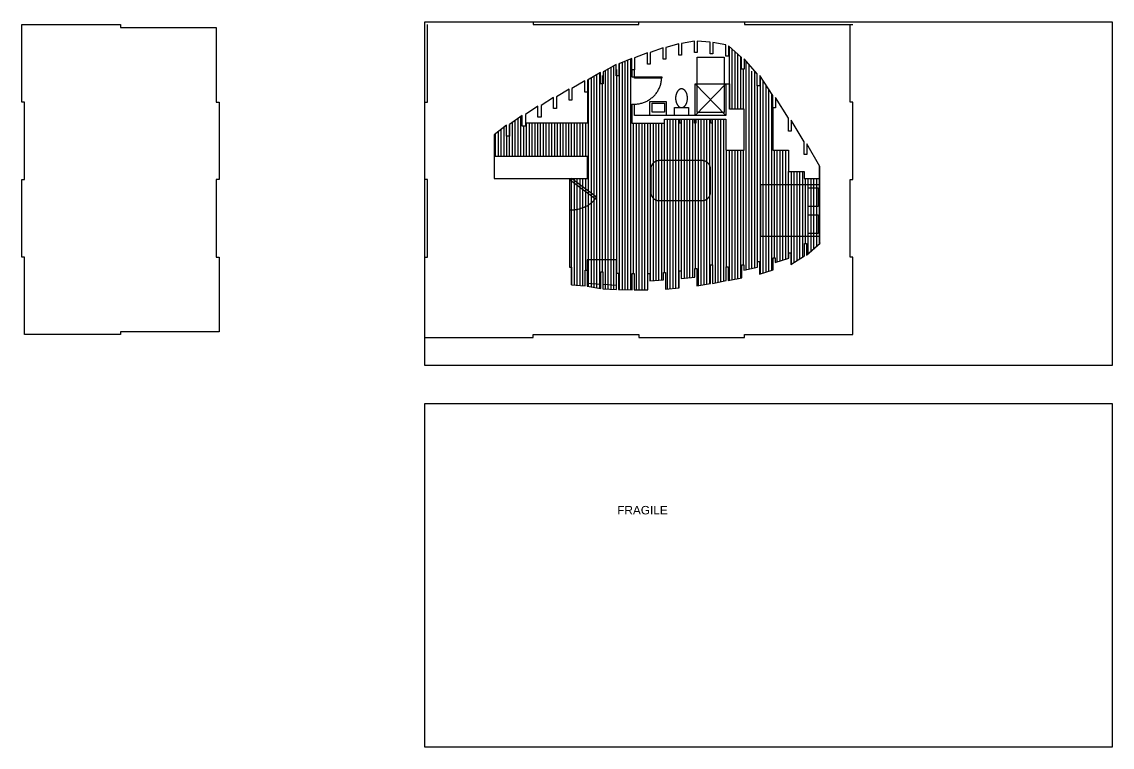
# Model space of a CAD drawing. Header units: millimetres. Extents: x -14161 to 2440, y -3446 to 2468.
# Drawn here: x -1430 to 2440, y -2575 to 0 of the extents above; entities that cross this region are included whole.
import ezdxf

# ---------------------------------------------------------------- set-up
doc = ezdxf.new("R2010")
doc.units = ezdxf.units.MM
doc.header["$MEASUREMENT"] = 0
for name, color, linetype in [('CUT', 3, 'Continuous'), ('Default', 7, 'Continuous'), ('ENG', 1, 'Continuous')]:
    doc.layers.add(name, color=color, linetype=linetype)

msp = doc.modelspace()

# ---------------------------------------------------------------- linework, layer by layer
at = {"color": 1}
for points in [[(1081.5, -309.6), (1081.5, -87.7)], [(1091.5, -309.6), (1091.5, -96.7)], [(1101.5, -309.6), (1101.5, -105.7)], [(1111.5, -309.6), (1111.5, -114.6)], [(691.5, -949.8), (691.5, -148.2)], [(701.5, -950.2), (701.5, -144.1)], [(711.5, -950.6), (711.5, -140)], [(721.5, -951), (721.5, -135.9)], [(731.5, -951.4), (731.5, -131.8)], [(1121.5, -309.6), (1121.5, -123.6)], [(1141.5, -879.6), (1141.5, -140)], [(1151.5, -877.3), (1151.5, -151.6)], [(611.5, -944.3), (611.5, -187.8)], [(621.5, -946.1), (621.5, -182)], [(631.5, -887.9), (631.5, -190.7)], [(641.5, -947.8), (641.5, -173.4)], [(651.5, -948.4), (651.5, -167.7)], [(661.5, -949.1), (661.5, -162)], [(671.5, -949.7), (671.5, -156.3)], [(681.5, -892), (681.5, -169.7)], [(1131.5, -309.6), (1131.5, -168)], [(1161.5, -872.7), (1161.5, -174.7)], [(1171.5, -872.7), (1171.5, -174.7)], [(581.5, -939.1), (581.5, -205.1)], [(591.5, -940.8), (591.5, -199.3)], [(601.5, -942.6), (601.5, -193.6)], [(1181.5, -851.3), (1181.5, -227.3)], [(1191.5, -894.1), (1191.5, -194.3)], [(1201.5, -891), (1201.5, -209.5)], [(1211.5, -887.9), (1211.5, -224.7)], [(1221.5, -884.8), (1221.5, -240)], [(1231.5, -881.7), (1231.5, -255.2)], [(331.5, -478), (331.5, -343.1)], [(341.5, -478), (341.5, -336)], [(851.5, -889.6), (851.5, -345.8)], [(861.5, -947.9), (861.5, -345.8)], [(871.5, -947), (871.5, -345.8)], [(881.5, -946.1), (881.5, -345.8)], [(891.5, -945.2), (891.5, -345.8)], [(901.5, -944.3), (901.5, -345.8)], [(911.5, -910.6), (911.5, -345.8)], [(921.5, -909.8), (921.5, -345.8)], [(931.5, -909), (931.5, -345.8)], [(941.5, -908.2), (941.5, -345.8)], [(951.5, -907.5), (951.5, -345.8)], [(961.5, -875.3), (961.5, -345.8)], [(971.5, -936.3), (971.5, -345.8)], [(981.5, -934.5), (981.5, -345.8)], [(991.5, -932.7), (991.5, -345.8)], [(1001.5, -931), (1001.5, -345.8)], [(1011.5, -929.2), (1011.5, -345.8)], [(1021.5, -862.7), (1021.5, -345.8)], [(1031.5, -926.3), (1031.5, -345.8)], [(1041.5, -924.3), (1041.5, -345.8)], [(1051.5, -922.3), (1051.5, -345.8)], [(1061.5, -920.2), (1061.5, -345.8)], [(271.5, -478), (271.5, -382.2)], [(281.5, -478), (281.5, -374.6)], [(301.5, -478), (301.5, -364.1)], [(311.5, -478), (311.5, -357.1)], [(321.5, -478), (321.5, -350.1)], [(351.5, -478), (351.5, -371)], [(361.5, -478), (361.5, -360)], [(371.5, -478), (371.5, -360)], [(381.5, -478), (381.5, -360)], [(391.5, -478), (391.5, -360)], [(401.5, -478), (401.5, -360)], [(411.5, -478), (411.5, -360)], [(421.5, -478), (421.5, -360)], [(431.5, -478), (431.5, -360)], [(441.5, -478), (441.5, -360)], [(451.5, -478), (451.5, -360)], [(461.5, -478), (461.5, -360)], [(471.5, -478), (471.5, -360)], [(481.5, -478), (481.5, -360)], [(491.5, -478), (491.5, -360)], [(501.5, -478), (501.5, -360)], [(511.5, -478), (511.5, -360)], [(521.5, -478), (521.5, -360)], [(531.5, -478), (531.5, -360)], [(541.5, -478), (541.5, -360)], [(551.5, -478), (551.5, -360)], [(561.5, -478), (561.5, -360)], [(571.5, -478), (571.5, -360)], [(741.5, -893.6), (741.5, -360)], [(751.5, -951.6), (751.5, -360)], [(761.5, -951.5), (761.5, -360)], [(771.5, -951.4), (771.5, -360)], [(781.5, -951.3), (781.5, -360)], [(791.5, -951.2), (791.5, -360)], [(801.5, -919.7), (801.5, -360)], [(811.5, -918.9), (811.5, -360)], [(821.5, -918.1), (821.5, -360)], [(831.5, -917.3), (831.5, -360)], [(841.5, -916.6), (841.5, -360)], [(251.5, -478), (251.5, -397.3)], [(261.5, -478), (261.5, -389.8)], [(291.5, -478), (291.5, -405.4)], [(1071.5, -869.3), (1071.5, -455.8)], [(1081.5, -917.3), (1081.5, -455.8)], [(1091.5, -915.3), (1091.5, -455.8)], [(1101.5, -913.3), (1101.5, -455.8)], [(1111.5, -911.4), (1111.5, -455.8)], [(1121.5, -909.4), (1121.5, -455.8)], [(1131.5, -862.8), (1131.5, -455.8)], [(1241.5, -837.2), (1241.5, -455.5)], [(1251.5, -851.8), (1251.5, -455.5)], [(1261.5, -848.6), (1261.5, -455.5)], [(1271.5, -845.5), (1271.5, -455.5)], [(1281.5, -842.3), (1281.5, -455.5)], [(1291.5, -839.1), (1291.5, -531.9)], [(1301.5, -859.5), (1301.5, -531.9)], [(1311.5, -853.1), (1311.5, -531.8)], [(1321.5, -846.8), (1321.5, -531.8)], [(1331.5, -840.4), (1331.5, -531.8)], [(1341.5, -834.1), (1341.5, -531.7)], [(1401.5, -787.3), (1401.5, -512.1)], [(521.5, -934.1), (521.5, -555.8)], [(531.5, -934.8), (531.5, -555.8)], [(541.5, -935.5), (541.5, -555.8)], [(551.5, -936.1), (551.5, -555.8)], [(561.5, -936.8), (561.5, -555.8)], [(571.5, -881.2), (571.5, -555.8)], [(1351.5, -786.9), (1351.5, -556.6)], [(1361.5, -822.5), (1361.5, -556.6)], [(1371.5, -813.7), (1371.5, -556.6)], [(1381.5, -804.9), (1381.5, -556.6)], [(1391.5, -796.1), (1391.5, -556.6)]]:
    msp.add_lwpolyline(points, dxfattribs=at)
for points in [[(1062.7, -125.8), (1062.7, -321.9), (966.5, -321.9), (966.5, -125.8), (1062.7, -125.8)], [(735.4, -170.6), (735.4, -195.8)], [(744.8, -195.8), (744.8, -170.6)], [(735.4, -195.8), (744.8, -195.8)], [(744.8, -195.8), (841.1, -195.8), (841.1, -200.5), (744.8, -200.5), (744.8, -195.8)], [(744.8, -292), (748.1, -292), (751.4, -291.8), (754.7, -291.5), (757.9, -291.1), (761.2, -290.6), (764.4, -290), (767.6, -289.3), (770.8, -288.5), (773.9, -287.5), (777, -286.5), (780.1, -285.3), (783.2, -284.1), (786.1, -282.7), (789.1, -281.2), (792, -279.7), (794.8, -278), (797.6, -276.3), (800.3, -274.4), (803, -272.5), (805.5, -270.4), (808.1, -268.3), (810.5, -266.1), (812.9, -263.8), (815.1, -261.5), (817.4, -259), (819.5, -256.5), (821.5, -253.9), (823.4, -251.3), (825.3, -248.6), (827, -245.8), (828.7, -243), (830.3, -240.1), (831.7, -237.1), (833.1, -234.1), (834.3, -231.1), (835.5, -228), (836.5, -224.9), (837.5, -221.8), (838.3, -218.6), (839, -215.4), (839.7, -212.1), (840.2, -208.9), (840.5, -205.6), (840.8, -202.4), (841, -199.1), (841.1, -195.8)], [(1068.7, -220.1), (1068.7, -332.1), (959.6, -332.1), (959.6, -220.1), (1068.7, -220.1)], [(1068.7, -332.1), (959.6, -220.1)], [(1068.7, -220.1), (959.6, -332.1)], [(1068.7, -220.1), (1081.5, -220.1)], [(1068.7, -220.1), (1068.7, -332.1)], [(1081.5, -220.1), (1081.5, -309.6)], [(578.1, -249.3), (578.1, -360)], [(911.6, -304.4), (911.8, -304.4), (912.1, -304.4), (912.3, -304.4), (912.5, -304.3), (912.8, -304.3), (913, -304.3), (913.2, -304.3), (913.5, -304.2), (913.7, -304.2), (914, -304.2), (914.2, -304.1), (914.5, -304.1), (914.7, -304), (914.9, -304), (915.2, -303.9), (915.4, -303.8), (915.7, -303.8), (915.9, -303.7), (916.2, -303.6), (916.4, -303.5), (916.9, -303.3), (917.4, -303.1), (917.9, -302.9), (918.4, -302.6), (918.9, -302.3), (919.4, -302.1), (919.8, -301.7), (920.3, -301.4), (920.8, -301), (921.3, -300.7), (921.7, -300.3), (922.2, -299.9), (922.7, -299.4), (923.1, -299), (923.6, -298.5), (924, -298), (924.4, -297.5), (924.9, -297), (925.3, -296.4), (925.7, -295.8), (926.1, -295.3), (926.5, -294.7), (926.9, -294), (927.2, -293.4), (927.6, -292.8), (928, -292.1), (928.3, -291.4), (928.6, -290.7), (928.9, -290.1), (929.2, -289.3), (929.5, -288.6), (929.8, -287.9), (930.1, -287.2), (930.3, -286.4), (930.5, -285.7), (930.8, -284.9), (931.2, -283.4), (931.5, -281.9), (931.9, -280.3), (932.1, -278.8), (932.3, -277.2), (932.5, -275.7), (932.6, -274.2), (932.6, -272.7), (932.7, -271.2), (932.6, -269.7), (932.6, -268.2), (932.5, -266.7), (932.3, -265.1), (932.1, -263.6), (931.9, -262), (931.5, -260.5), (931.2, -258.9), (930.8, -257.4), (930.5, -256.7), (930.3, -255.9), (930.1, -255.2), (929.8, -254.4), (929.5, -253.7), (929.2, -253), (928.9, -252.3), (928.6, -251.6), (928.3, -250.9), (928, -250.2), (927.6, -249.6), (927.2, -248.9), (926.9, -248.3), (926.5, -247.7), (926.1, -247.1), (925.7, -246.5), (925.3, -245.9), (924.9, -245.4), (924.4, -244.9), (924, -244.3), (923.6, -243.9), (923.1, -243.4), (922.7, -242.9), (922.2, -242.5), (921.7, -242.1), (921.3, -241.7), (920.8, -241.3), (920.3, -240.9), (919.8, -240.6), (919.4, -240.3), (918.9, -240), (918.4, -239.7), (917.9, -239.5), (917.4, -239.2), (916.9, -239), (916.4, -238.8), (916.2, -238.8), (915.9, -238.7), (915.7, -238.6), (915.4, -238.5), (915.2, -238.4), (914.9, -238.4), (914.7, -238.3), (914.5, -238.3), (914.2, -238.2), (914, -238.2), (913.7, -238.1), (913.5, -238.1), (913.2, -238.1), (913, -238), (912.8, -238), (912.5, -238), (912.3, -238), (912.1, -238), (911.8, -238), (911.4, -238), (911.1, -238), (910.9, -238), (910.7, -238), (910.4, -238), (910.2, -238), (909.9, -238.1), (909.7, -238.1), (909.5, -238.1), (909.2, -238.2), (909, -238.2), (908.7, -238.3), (908.5, -238.3), (908.2, -238.4), (908, -238.4), (907.8, -238.5), (907.5, -238.6), (907.3, -238.7), (907, -238.8), (906.8, -238.8), (906.3, -239), (905.8, -239.2), (905.3, -239.5), (904.8, -239.7), (904.3, -240), (903.8, -240.3), (903.4, -240.6), (902.9, -240.9), (902.4, -241.3), (901.9, -241.7), (901.4, -242.1), (901, -242.5), (900.5, -242.9), (900.1, -243.4), (899.6, -243.9), (899.2, -244.3), (898.7, -244.9), (898.3, -245.4), (897.9, -245.9), (897.5, -246.5), (897.1, -247.1), (896.7, -247.7), (896.3, -248.3), (895.9, -248.9), (895.6, -249.6), (895.2, -250.2), (894.9, -250.9), (894.6, -251.6), (894.3, -252.3), (894, -253), (893.7, -253.7), (893.4, -254.4), (893.1, -255.2), (892.9, -255.9), (892.6, -256.7), (892.4, -257.4), (892, -258.9), (891.6, -260.5), (891.3, -262), (891.1, -263.6), (890.9, -265.1), (890.7, -266.7), (890.6, -268.2), (890.5, -269.7), (890.5, -271.2), (890.5, -272.7), (890.6, -274.2), (890.7, -275.7), (890.9, -277.2), (891.1, -278.8), (891.3, -280.3), (891.6, -281.9), (892, -283.4), (892.4, -284.9), (892.6, -285.7), (892.9, -286.4), (893.1, -287.2), (893.4, -287.9), (893.7, -288.6), (894, -289.3), (894.3, -290.1), (894.6, -290.7), (894.9, -291.4), (895.2, -292.1), (895.6, -292.8), (895.9, -293.4), (896.3, -294), (896.7, -294.7), (897.1, -295.3), (897.5, -295.8), (897.9, -296.4), (898.3, -297), (898.7, -297.5), (899.2, -298), (899.6, -298.5), (900.1, -299), (900.5, -299.4), (901, -299.9), (901.4, -300.3), (901.9, -300.7), (902.4, -301), (902.9, -301.4), (903.4, -301.7), (903.8, -302.1), (904.3, -302.3), (904.8, -302.6), (905.3, -302.9), (905.8, -303.1), (906.3, -303.3), (906.8, -303.5), (907, -303.6), (907.3, -303.7), (907.5, -303.8), (907.8, -303.8), (908, -303.9), (908.2, -304), (908.5, -304), (908.7, -304.1), (909, -304.1), (909.2, -304.2), (909.5, -304.2), (909.7, -304.2), (909.9, -304.3), (910.2, -304.3), (910.4, -304.3), (910.7, -304.3), (910.9, -304.4), (911.1, -304.4), (911.4, -304.4), (911.6, -304.4)], [(735.4, -292), (744.8, -292)], [(735.4, -292), (735.4, -360), (851.5, -360), (851.5, -345.8), (1068.2, -345.8), (1068.2, -455.8), (1133.7, -455.8), (1133.7, -309.6), (1081.5, -309.6)], [(744.8, -332.1), (744.8, -292)], [(799.6, -332.1), (799.6, -282.9), (856.6, -282.9), (856.6, -332.1), (799.6, -332.1)], [(850.6, -288.4), (850.6, -320.6), (806.8, -320.6), (806.8, -288.4), (850.6, -288.4)], [(886.8, -332.1), (886.8, -304.4), (936.3, -304.4), (936.3, -332.1), (886.8, -332.1)], [(1235.4, -305.9), (1235.4, -455.5), (1291.3, -455.5), (1291.2, -531.9), (1347.2, -531.7), (1347.3, -556.6), (1402, -556.6)], [(1068.7, -332.1), (744.8, -332.1)], [(909, -345.8), (909, -360), (904.6, -360), (904.6, -345.8)], [(962.3, -345.8), (962.3, -360), (957.9, -360), (957.9, -345.8)], [(1020.1, -345.8), (1020.1, -360), (1015.7, -360), (1015.7, -345.8)], [(578.1, -360), (357.3, -360)], [(246.8, -555.8), (577.5, -555.8), (577.5, -478), (246.8, -478), (246.8, -555.8)], [(984.5, -492.7), (832.2, -492.7), (831.2, -492.7), (830.2, -492.7), (829.2, -492.8), (828.2, -493), (827.2, -493.1), (826.1, -493.3), (825.1, -493.5), (824.2, -493.8), (823.2, -494.1), (822.2, -494.4), (821.2, -494.8), (820.3, -495.2), (819.4, -495.6), (818.4, -496), (817.5, -496.5), (816.7, -497), (815.8, -497.6), (814.9, -498.2), (814.1, -498.8), (813.3, -499.4), (812.5, -500.1), (811.8, -500.8), (811, -501.5), (810.3, -502.2), (809.6, -503), (809, -503.7), (808.3, -504.5), (807.7, -505.4), (807.2, -506.2), (806.6, -507.1), (806.1, -508), (805.6, -508.9), (805.2, -509.8), (804.7, -510.7), (804.3, -511.7), (804, -512.6), (803.7, -513.6), (803.4, -514.6), (803.1, -515.6), (802.9, -516.6), (802.7, -517.6), (802.5, -518.6), (802.4, -519.6), (802.3, -520.6), (802.3, -521.7), (802.2, -522.7), (802.2, -604.7), (802.3, -605.7), (802.3, -606.8), (802.4, -607.8), (802.5, -608.8), (802.7, -609.8), (802.9, -610.8), (803.1, -611.8), (803.4, -612.8), (803.7, -613.8), (804, -614.8), (804.3, -615.7), (804.7, -616.7), (805.2, -617.6), (805.6, -618.5), (806.1, -619.4), (806.6, -620.3), (807.2, -621.2), (807.7, -622), (808.3, -622.8), (809, -623.6), (809.6, -624.4), (810.3, -625.2), (811, -625.9), (811.8, -626.6), (812.5, -627.3), (813.3, -628), (814.1, -628.6), (814.9, -629.2), (815.8, -629.8), (816.7, -630.3), (817.5, -630.9), (818.4, -631.4), (819.4, -631.8), (820.3, -632.2), (821.2, -632.6), (822.2, -633), (823.2, -633.3), (824.2, -633.6), (825.1, -633.9), (826.1, -634.1), (827.2, -634.3), (828.2, -634.4), (829.2, -634.6), (830.2, -634.6), (831.2, -634.7), (832.2, -634.7), (984.5, -634.7), (985.6, -634.7), (986.6, -634.6), (987.6, -634.6), (988.6, -634.4), (989.6, -634.3), (990.6, -634.1), (991.6, -633.9), (992.6, -633.6), (993.6, -633.3), (994.6, -633), (995.5, -632.6), (996.5, -632.2), (997.4, -631.8), (998.3, -631.4), (999.2, -630.9), (1000.1, -630.3), (1001, -629.8), (1001.8, -629.2), (1002.7, -628.6), (1003.5, -628), (1004.2, -627.3), (1005, -626.6), (1005.7, -625.9), (1006.5, -625.2), (1007.1, -624.4), (1007.8, -623.6), (1008.4, -622.8), (1009, -622), (1009.6, -621.2), (1010.2, -620.3), (1010.7, -619.4), (1011.2, -618.5), (1011.6, -617.6), (1012, -616.7), (1012.4, -615.7), (1012.8, -614.8), (1013.1, -613.8), (1013.4, -612.8), (1013.7, -611.8), (1013.9, -610.8), (1014.1, -609.8), (1014.2, -608.8), (1014.4, -607.8), (1014.5, -606.8), (1014.5, -605.7), (1014.5, -604.7), (1014.5, -522.7), (1014.5, -521.7), (1014.5, -520.6), (1014.4, -519.6), (1014.2, -518.6), (1014.1, -517.6), (1013.9, -516.6), (1013.7, -515.6), (1013.4, -514.6), (1013.1, -513.6), (1012.8, -512.6), (1012.4, -511.7), (1012, -510.7), (1011.6, -509.8), (1011.2, -508.9), (1010.7, -508), (1010.2, -507.1), (1009.6, -506.2), (1009, -505.4), (1008.4, -504.5), (1007.8, -503.7), (1007.1, -503), (1006.5, -502.2), (1005.7, -501.5), (1005, -500.8), (1004.2, -500.1), (1003.5, -499.4), (1002.7, -498.8), (1001.8, -498.2), (1001, -497.6), (1000.1, -497), (999.2, -496.5), (998.3, -496), (997.4, -495.6), (996.5, -495.2), (995.5, -494.8), (994.6, -494.4), (993.6, -494.1), (992.6, -493.8), (991.6, -493.5), (990.6, -493.3), (989.6, -493.1), (988.6, -493), (987.6, -492.8), (986.6, -492.7), (985.6, -492.7), (984.5, -492.7)], [(517.1, -561.6), (605.8, -628.5), (610.1, -622.8), (521.5, -555.8), (517.1, -561.6)], [(1402, -578.7), (1191.5, -578.7), (1191.5, -760.7), (1402, -760.7), (1402, -578.7)], [(1395.9, -589.8), (1395.9, -656), (1360.8, -656), (1360.8, -589.8), (1395.9, -589.8)], [(514.3, -666.9), (518.1, -667.1), (521.9, -667.2), (525.7, -667.1), (529.5, -666.9), (533.3, -666.5), (537.1, -666.1), (540.8, -665.5), (544.6, -664.7), (548.3, -663.9), (552, -662.9), (555.6, -661.8), (559.2, -660.6), (562.8, -659.2), (566.3, -657.7), (569.7, -656.1), (573.2, -654.4), (576.5, -652.6), (579.8, -650.7), (583, -648.6), (586.1, -646.5), (589.2, -644.2), (592.2, -641.8), (595.1, -639.4), (597.9, -636.8), (600.6, -634.1), (603.2, -631.4), (605.8, -628.5)], [(1395.9, -684.6), (1395.9, -750.8), (1360.8, -750.8), (1360.8, -684.6), (1395.9, -684.6)], [(577, -881.2), (577, -927.8), (625.4, -931), (625.4, -887.9), (632.6, -887.9), (632.6, -931.2), (680.9, -934.8), (680.9, -845.4), (577, -845.4), (577, -881.2)]]:
    msp.add_lwpolyline(points)
at = {"layer": 'CUT'}
msp.add_lwpolyline([(246.8, -555.8), (514.3, -555.8), (514.3, -871.3), (521.5, -871.3), (521.5, -934.1), (569.8, -937.4), (569.8, -881.2), (577, -881.2), (577, -938.3), (625.4, -946.8), (625.4, -887.9), (632.6, -887.9), (632.6, -947.2), (680.9, -950.3), (680.9, -892), (688.1, -892), (688.1, -949.6), (736.5, -951.7), (736.5, -893.6), (743.7, -893.6), (743.7, -951.7), (792, -951.1), (792, -892.8), (799.3, -892.8), (799.3, -919.8), (847.6, -916.1), (847.6, -889.6), (854.8, -889.6), (854.8, -948.5), (903.1, -944.2), (903.1, -883.9), (910.4, -883.9), (910.4, -910.6), (958.7, -906.9), (958.7, -875.3), (965.9, -875.3), (965.9, -937.2), (1014.3, -928.7), (1014.3, -862.7), (1021.5, -862.7), (1021.5, -928.3), (1069.8, -918.6), (1069.8, -869.3), (1077, -869.3), (1077, -918.1), (1125.4, -908.7), (1125.4, -862.8), (1132.6, -862.8), (1132.6, -881.7), (1180.9, -870.5), (1180.9, -851.3), (1188.1, -851.3), (1188.1, -895.2), (1236.5, -880.2), (1236.5, -837.2), (1243.7, -837.2), (1243.7, -854.3), (1292, -838.9), (1292, -820.3), (1299.3, -820.3), (1299.3, -860.9), (1347.6, -830.2), (1347.6, -786.9), (1354.8, -786.9), (1354.8, -828.3), (1403.1, -785.8), (1402, -783.8), (1402, -513.1), (1355.9, -433.2), (1355.9, -470.7), (1346.5, -470.7), (1346.5, -425.6), (1300.4, -349.6), (1300.4, -388), (1290.9, -388), (1290.9, -342.3), (1244.8, -268.2), (1244.8, -305.9), (1235.4, -305.9), (1235.4, -261.1), (1189.3, -190.9), (1189.3, -227.3), (1179.8, -227.3), (1179.8, -184.3), (1133.7, -131.1), (1133.7, -168), (1124.3, -168), (1124.3, -126.1), (1078.1, -84.7), (1078.1, -121.9), (1068.7, -121.9), (1068.7, -81.6), (1022.6, -73.3), (1022.6, -113.1), (1013.1, -113.1), (1013.1, -72.6), (967, -68.8), (967, -109.2), (957.6, -109.2), (957.6, -69.1), (911.5, -77.5), (911.5, -118.7), (902, -118.7), (902, -78.5), (855.9, -91.3), (855.9, -133), (846.5, -133), (846.5, -92.7), (800.4, -108.7), (800.4, -150.7), (790.9, -150.7), (790.9, -110.4), (744.8, -128.4), (744.8, -170.6), (735.4, -170.6), (735.4, -130.2), (689.3, -149.2), (689.3, -191.2), (679.8, -191.2), (679.8, -151.5), (633.7, -177.9), (633.7, -220.2), (624.3, -220.2), (624.3, -180.4), (578.1, -207), (578.1, -249.3), (568.7, -249.3), (568.7, -209.6), (522.6, -236.2), (522.6, -278.5), (513.1, -278.5), (513.1, -238.8), (468.1, -265.8), (468.1, -307.9), (457.6, -307.9), (457.6, -268.5), (412.9, -296.7), (412.9, -338.4), (402, -338.4), (402, -299.6), (357.3, -329.5), (357.3, -371), (346.5, -371), (346.5, -332.5), (301.4, -364.2), (301.4, -405.4), (290.9, -405.4), (290.9, -367.4), (246.8, -400.9), (246.8, -478)], dxfattribs=at)
at = {"layer": 'Default'}
for points in [[(0, 0), (2440, 0), (2440, -1220), (0, -1220), (0, 0)], [(-1419.9, -1110), (-1419.9, -835), (-1429.9, -835), (-1429.9, -560), (-1419.9, -560), (-1419.9, -285), (-1429.9, -285), (-1429.9, -10), (-1079.9, -10), (-1079.9, -20), (-739.9, -20), (-739.9, -285), (-729.9, -285), (-729.9, -560), (-739.9, -560), (-739.9, -835), (-729.9, -835), (-729.9, -1099.9), (-1079.9, -1099.9), (-1079.9, -1109.9), (-1419.9, -1109.9)], [(0, -1110), (0, -835), (10, -835), (10, -560), (0, -560), (0, -285), (10, -285), (10, -10)], [(1520, -1110), (1520, -835), (1510, -835), (1510, -560), (1520, -560), (1520, -285), (1510, -285), (1510, -10)], [(0, -1354.7), (2440, -1354.7), (2440, -2574.7), (0, -2574.7), (0, -1354.7)]]:
    msp.add_lwpolyline(points, dxfattribs=at)
at = {"layer": 'ENG'}
for points in [[(0, 0), (385, 0), (385, -10), (760, -10), (760, 0), (1135, 0), (1135, -10), (1520, -10)], [(0, -1120), (385, -1120), (385, -1110), (760, -1110), (760, -1120), (1135, -1120), (1135, -1110), (1520, -1110)]]:
    msp.add_lwpolyline(points, dxfattribs=at)

# ---------------------------------------------------------------- texts
at = {"layer": 'Default', "insert": (683.2, -1748.8), "char_height": 30, "width": 202.229, "attachment_point": 7, "line_spacing_factor": 0.963855}
msp.add_mtext('\\fArial;FRAGILE', dxfattribs=at)

doc.saveas('drawing.dxf')
